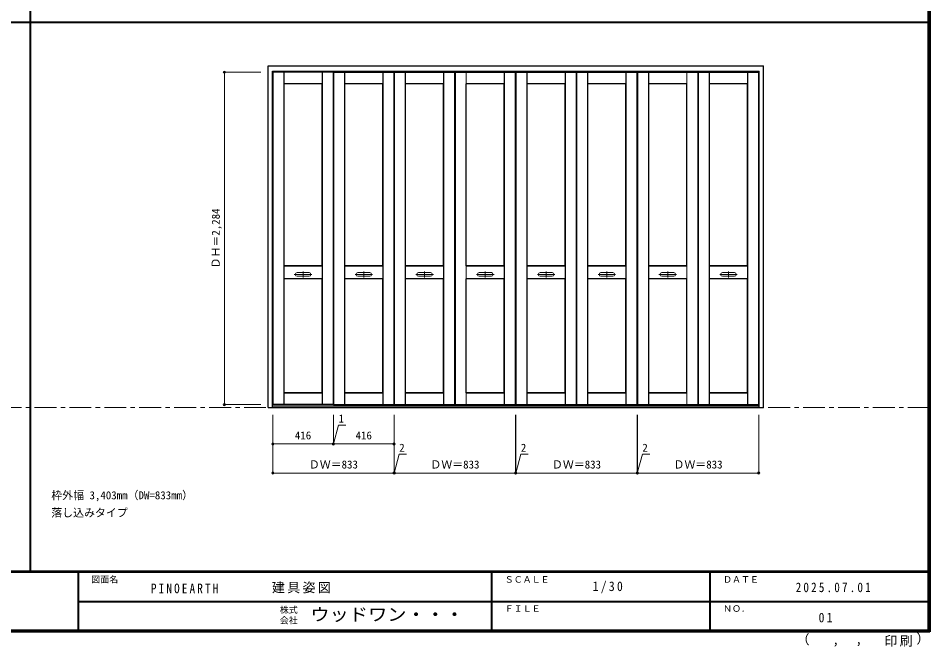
# Model space of a CAD drawing. Units: millimetres, scale not verified. Extents: x -6000 to 5700, y -4307 to 4260.
# Drawn here: x -562 to 5700, y -4307 to 12 of the extents above; entities that cross this region are included whole.
import ezdxf
from ezdxf.enums import TextEntityAlignment as Align

# ---------------------------------------------------------------- set-up
doc = ezdxf.new("R2010")
doc.units = ezdxf.units.MM
doc.header["$LTSCALE"] = 30
doc.header["$PDMODE"] = 32
doc.header["$PDSIZE"] = 15
doc.linetypes.add('CHAIN1', pattern=[8, 5, -1, 1, -1])
for name, color, linetype, lineweight in [('0-1_通り芯', 4, 'CHAIN1', 9), ('0-2_扉', 3, 'Continuous', 25), ('0-3_仕上げ', 7, 'Continuous', 18), ('0-4_枠', 3, 'Continuous', 25), ('0-B_寸法', 4, 'Continuous', 9), ('F-1_枠', 6, 'Continuous', 40)]:
    doc.layers.add(name, color=color, linetype=linetype, lineweight=lineweight)
doc.layers.add('0-A_文字', color=7, linetype='Continuous')
doc.layers.add('F-A_文字', color=7, linetype='Continuous')
doc.styles.add('ＭＳ ゴシック', font='')
doc.styles.get('ＭＳ ゴシック').set_extended_font_data('MS Gothic')

msp = doc.modelspace()

# ---------------------------------------------------------------- linework, layer by layer
at = {"layer": '0-1_通り芯'}
for p, q in [((1454.76, -1748.5), (1334.76, -1748.5)), ((1394.76, -1728.5), (1394.76, -1768.5)), ((1871.76, -1748.5), (1751.76, -1748.5)), ((1811.76, -1728.5), (1811.76, -1768.5)), ((2289.76, -1748.5), (2169.76, -1748.5)), ((2229.76, -1728.5), (2229.76, -1768.5)), ((2706.76, -1748.5), (2586.76, -1748.5)), ((2646.76, -1728.5), (2646.76, -1768.5)), ((3124.76, -1748.5), (3004.76, -1748.5)), ((3064.76, -1728.5), (3064.76, -1768.5)), ((3541.76, -1748.5), (3421.76, -1748.5)), ((3481.76, -1728.5), (3481.76, -1768.5)), ((3959.76, -1748.5), (3839.76, -1748.5)), ((3899.76, -1728.5), (3899.76, -1768.5)), ((4376.76, -1748.5), (4256.76, -1748.5)), ((4316.76, -1728.5), (4316.76, -1768.5))]:
    msp.add_line(p, q, dxfattribs=at)
at = {"layer": '0-1_通り芯', "color": 7, "lineweight": 18}
msp.add_line((-5490, -2663.5), (5700, -2663.5), dxfattribs=at)
at = {"layer": '0-2_扉'}
for p, q in [((1186.76, -359), (1186.76, -2643)), ((1602.76, -359), (1186.76, -359)), ((1602.76, -359), (1602.76, -2643)), ((1603.76, -359), (1603.76, -2643)), ((1603.76, -359), (2019.76, -359)), ((2019.76, -359), (2019.76, -2643)), ((2021.76, -359), (2021.76, -2643)), ((2021.76, -359), (2437.76, -359)), ((2437.76, -359), (2437.76, -2643)), ((2438.76, -359), (2438.76, -2643)), ((2438.76, -359), (2854.76, -359)), ((2854.76, -359), (2854.76, -2643)), ((2856.76, -359), (3272.76, -359)), ((2856.76, -359), (2856.76, -2643)), ((3272.76, -359), (3272.76, -2643)), ((3273.76, -359), (3273.76, -2643)), ((3273.76, -359), (3689.76, -359)), ((3689.76, -359), (3689.76, -2643)), ((3691.76, -359), (3691.76, -2643)), ((3691.76, -359), (4107.76, -359)), ((4107.76, -359), (4107.76, -2643)), ((4108.76, -359), (4524.76, -359)), ((4108.76, -359), (4108.76, -2643)), ((4524.76, -359), (4524.76, -2643)), ((1602.76, -2643), (1186.76, -2643)), ((1603.76, -2643), (2019.76, -2643)), ((2021.76, -2643), (2437.76, -2643)), ((2438.76, -2643), (2854.76, -2643)), ((2856.76, -2643), (3272.76, -2643)), ((3273.76, -2643), (3689.76, -2643)), ((3691.76, -2643), (4107.76, -2643)), ((4108.76, -2643), (4524.76, -2643))]:
    msp.add_line(p, q, dxfattribs=at)
at = {"layer": '0-3_仕上げ'}
for p, q in [((1188.76, -2643), (1188.76, -359)), ((1262.26, -2643), (1262.26, -359)), ((1263.26, -438), (1263.26, -359)), ((1264.26, -437), (1264.26, -359)), ((1525.26, -437), (1525.26, -359)), ((1527.26, -2643), (1527.26, -359)), ((1600.76, -2643), (1600.76, -359)), ((1605.76, -2643), (1605.76, -359)), ((1679.26, -2643), (1679.26, -359)), ((1680.26, -438), (1680.26, -359)), ((1681.26, -437), (1681.26, -359)), ((1942.26, -437), (1942.26, -359)), ((1944.26, -2643), (1944.26, -359)), ((2017.76, -2643), (2017.76, -359)), ((2023.76, -2643), (2023.76, -359)), ((2097.26, -2643), (2097.26, -359)), ((2098.26, -438), (2098.26, -359)), ((2099.26, -437), (2099.26, -359)), ((2360.26, -437), (2360.26, -359)), ((2362.26, -2643), (2362.26, -359)), ((2435.76, -2643), (2435.76, -359)), ((2440.76, -2643), (2440.76, -359)), ((2514.26, -2643), (2514.26, -359)), ((2515.26, -438), (2515.26, -359)), ((2516.26, -437), (2516.26, -359)), ((2777.26, -437), (2777.26, -359)), ((2779.26, -2643), (2779.26, -359)), ((2852.76, -2643), (2852.76, -359)), ((2858.76, -2643), (2858.76, -359)), ((2932.26, -2643), (2932.26, -359)), ((2933.26, -438), (2933.26, -359)), ((2934.26, -437), (2934.26, -359)), ((3195.26, -437), (3195.26, -359)), ((3197.26, -2643), (3197.26, -359)), ((3270.76, -2643), (3270.76, -359)), ((3275.76, -2643), (3275.76, -359)), ((3349.26, -2643), (3349.26, -359)), ((3350.26, -438), (3350.26, -359)), ((3351.26, -437), (3351.26, -359)), ((3612.26, -437), (3612.26, -359)), ((3614.26, -2643), (3614.26, -359)), ((3687.76, -2643), (3687.76, -359)), ((3693.76, -2643), (3693.76, -359)), ((3767.26, -2643), (3767.26, -359)), ((3768.26, -438), (3768.26, -359)), ((3769.26, -437), (3769.26, -359)), ((4030.26, -437), (4030.26, -359)), ((4032.26, -2643), (4032.26, -359)), ((4105.76, -2643), (4105.76, -359)), ((4110.76, -2643), (4110.76, -359)), ((4184.26, -2643), (4184.26, -359)), ((4185.26, -438), (4185.26, -359)), ((4186.26, -437), (4186.26, -359)), ((4447.26, -437), (4447.26, -359)), ((4449.26, -2643), (4449.26, -359)), ((4522.76, -2643), (4522.76, -359)), ((1264.26, -437), (1263.26, -438)), ((1264.26, -439), (1263.26, -438)), ((1525.26, -437), (1264.26, -437)), ((1525.26, -437), (1526.26, -438)), ((1681.26, -437), (1680.26, -438)), ((1681.26, -439), (1680.26, -438)), ((1942.26, -437), (1681.26, -437)), ((1942.26, -437), (1943.26, -438)), ((2099.26, -437), (2098.26, -438)), ((2099.26, -439), (2098.26, -438)), ((2360.26, -437), (2099.26, -437)), ((2360.26, -437), (2361.26, -438)), ((2516.26, -437), (2515.26, -438)), ((2516.26, -439), (2515.26, -438)), ((2777.26, -437), (2516.26, -437)), ((2777.26, -437), (2778.26, -438)), ((2934.26, -437), (2933.26, -438)), ((2934.26, -439), (2933.26, -438)), ((3195.26, -437), (2934.26, -437)), ((3195.26, -437), (3196.26, -438)), ((3351.26, -437), (3350.26, -438)), ((3351.26, -439), (3350.26, -438)), ((3612.26, -437), (3351.26, -437)), ((3612.26, -437), (3613.26, -438)), ((3769.26, -437), (3768.26, -438)), ((3769.26, -439), (3768.26, -438)), ((4030.26, -437), (3769.26, -437)), ((4030.26, -437), (4031.26, -438)), ((4186.26, -437), (4185.26, -438)), ((4186.26, -439), (4185.26, -438)), ((4447.26, -437), (4186.26, -437)), ((4447.26, -437), (4448.26, -438)), ((1264.26, -1690), (1263.26, -1691)), ((1525.26, -1690), (1526.26, -1691)), ((1681.26, -1690), (1680.26, -1691)), ((1942.26, -1690), (1943.26, -1691)), ((2099.26, -1690), (2098.26, -1691)), ((2360.26, -1690), (2361.26, -1691)), ((2516.26, -1690), (2515.26, -1691)), ((2777.26, -1690), (2778.26, -1691)), ((2934.26, -1690), (2933.26, -1691)), ((3195.26, -1690), (3196.26, -1691)), ((3351.26, -1690), (3350.26, -1691)), ((3612.26, -1690), (3613.26, -1691)), ((3769.26, -1690), (3768.26, -1691)), ((4030.26, -1690), (4031.26, -1691)), ((4186.26, -1690), (4185.26, -1691)), ((4447.26, -1690), (4448.26, -1691)), ((1263.26, -1691), (1263.26, -1777)), ((1264.26, -1692), (1263.26, -1691)), ((1264.26, -1692), (1264.26, -1776)), ((1525.26, -1692), (1264.26, -1692)), ((1436.26, -1736), (1353.26, -1736)), ((1525.26, -1692), (1526.26, -1691)), ((1525.26, -1692), (1525.26, -1776)), ((1526.26, -1691), (1526.26, -1777)), ((1680.26, -1691), (1680.26, -1777)), ((1681.26, -1692), (1680.26, -1691)), ((1681.26, -1692), (1681.26, -1776)), ((1942.26, -1692), (1681.26, -1692)), ((1853.26, -1736), (1770.26, -1736)), ((1942.26, -1692), (1943.26, -1691)), ((1942.26, -1692), (1942.26, -1776)), ((1943.26, -1691), (1943.26, -1777)), ((2098.26, -1691), (2098.26, -1777)), ((2099.26, -1692), (2098.26, -1691)), ((2099.26, -1692), (2099.26, -1776)), ((2360.26, -1692), (2099.26, -1692)), ((2271.26, -1736), (2188.26, -1736)), ((2360.26, -1692), (2361.26, -1691)), ((2360.26, -1692), (2360.26, -1776)), ((2361.26, -1691), (2361.26, -1777)), ((2515.26, -1691), (2515.26, -1777)), ((2516.26, -1692), (2515.26, -1691)), ((2516.26, -1692), (2516.26, -1776)), ((2777.26, -1692), (2516.26, -1692)), ((2688.26, -1736), (2605.26, -1736)), ((2777.26, -1692), (2778.26, -1691)), ((2777.26, -1692), (2777.26, -1776)), ((2778.26, -1691), (2778.26, -1777)), ((2933.26, -1691), (2933.26, -1777)), ((2934.26, -1692), (2933.26, -1691)), ((2934.26, -1692), (2934.26, -1776)), ((3195.26, -1692), (2934.26, -1692)), ((3106.26, -1736), (3023.26, -1736)), ((3195.26, -1692), (3196.26, -1691)), ((3195.26, -1692), (3195.26, -1776)), ((3196.26, -1691), (3196.26, -1777)), ((3350.26, -1691), (3350.26, -1777)), ((3351.26, -1692), (3350.26, -1691)), ((3351.26, -1692), (3351.26, -1776)), ((3612.26, -1692), (3351.26, -1692)), ((3523.26, -1736), (3440.26, -1736)), ((3612.26, -1692), (3613.26, -1691)), ((3612.26, -1692), (3612.26, -1776)), ((3613.26, -1691), (3613.26, -1777)), ((3768.26, -1691), (3768.26, -1777)), ((3769.26, -1692), (3768.26, -1691)), ((3769.26, -1692), (3769.26, -1776)), ((4030.26, -1692), (3769.26, -1692)), ((3941.26, -1736), (3858.26, -1736)), ((4030.26, -1692), (4031.26, -1691)), ((4030.26, -1692), (4030.26, -1776)), ((4031.26, -1691), (4031.26, -1777)), ((4185.26, -1691), (4185.26, -1777)), ((4186.26, -1692), (4185.26, -1691)), ((4186.26, -1692), (4186.26, -1776)), ((4447.26, -1692), (4186.26, -1692)), ((4358.26, -1736), (4275.26, -1736)), ((4447.26, -1692), (4448.26, -1691)), ((4447.26, -1692), (4447.26, -1776)), ((4448.26, -1691), (4448.26, -1777)), ((1264.26, -1776), (1263.26, -1777)), ((1264.26, -1778), (1263.26, -1777)), ((1525.26, -1776), (1264.26, -1776)), ((1436.26, -1761), (1353.26, -1761)), ((1525.26, -1776), (1526.26, -1777)), ((1525.26, -1778), (1526.26, -1777)), ((1681.26, -1776), (1680.26, -1777)), ((1681.26, -1778), (1680.26, -1777)), ((1942.26, -1776), (1681.26, -1776)), ((1853.26, -1761), (1770.26, -1761)), ((1942.26, -1776), (1943.26, -1777)), ((1942.26, -1778), (1943.26, -1777)), ((2099.26, -1776), (2098.26, -1777)), ((2099.26, -1778), (2098.26, -1777)), ((2360.26, -1776), (2099.26, -1776)), ((2271.26, -1761), (2188.26, -1761)), ((2360.26, -1776), (2361.26, -1777)), ((2360.26, -1778), (2361.26, -1777)), ((2516.26, -1776), (2515.26, -1777)), ((2516.26, -1778), (2515.26, -1777)), ((2777.26, -1776), (2516.26, -1776)), ((2688.26, -1761), (2605.26, -1761)), ((2777.26, -1776), (2778.26, -1777)), ((2777.26, -1778), (2778.26, -1777)), ((2934.26, -1776), (2933.26, -1777)), ((2934.26, -1778), (2933.26, -1777)), ((3195.26, -1776), (2934.26, -1776)), ((3106.26, -1761), (3023.26, -1761)), ((3195.26, -1776), (3196.26, -1777)), ((3195.26, -1778), (3196.26, -1777)), ((3351.26, -1776), (3350.26, -1777)), ((3351.26, -1778), (3350.26, -1777)), ((3612.26, -1776), (3351.26, -1776)), ((3523.26, -1761), (3440.26, -1761)), ((3612.26, -1776), (3613.26, -1777)), ((3612.26, -1778), (3613.26, -1777)), ((3769.26, -1776), (3768.26, -1777)), ((3769.26, -1778), (3768.26, -1777)), ((4030.26, -1776), (3769.26, -1776)), ((3941.26, -1761), (3858.26, -1761)), ((4030.26, -1776), (4031.26, -1777)), ((4030.26, -1778), (4031.26, -1777)), ((4186.26, -1776), (4185.26, -1777)), ((4186.26, -1778), (4185.26, -1777)), ((4447.26, -1776), (4186.26, -1776)), ((4358.26, -1761), (4275.26, -1761)), ((4447.26, -1776), (4448.26, -1777)), ((4447.26, -1778), (4448.26, -1777)), ((1264.26, -2563), (1263.26, -2564)), ((1264.26, -2565), (1264.26, -2643)), ((1525.26, -2565), (1264.26, -2565)), ((1525.26, -2563), (1526.26, -2564)), ((1525.26, -2565), (1526.26, -2564)), ((1525.26, -2565), (1525.26, -2643)), ((1526.26, -2564), (1526.26, -2643)), ((1681.26, -2563), (1680.26, -2564)), ((1681.26, -2565), (1681.26, -2643)), ((1942.26, -2565), (1681.26, -2565)), ((1942.26, -2563), (1943.26, -2564)), ((1942.26, -2565), (1943.26, -2564)), ((1942.26, -2565), (1942.26, -2643)), ((1943.26, -2564), (1943.26, -2643)), ((2099.26, -2563), (2098.26, -2564)), ((2099.26, -2565), (2099.26, -2643)), ((2360.26, -2565), (2099.26, -2565)), ((2360.26, -2563), (2361.26, -2564)), ((2360.26, -2565), (2361.26, -2564)), ((2360.26, -2565), (2360.26, -2643)), ((2361.26, -2564), (2361.26, -2643)), ((2516.26, -2563), (2515.26, -2564)), ((2516.26, -2565), (2516.26, -2643)), ((2777.26, -2565), (2516.26, -2565)), ((2777.26, -2563), (2778.26, -2564)), ((2777.26, -2565), (2778.26, -2564)), ((2777.26, -2565), (2777.26, -2643)), ((2778.26, -2564), (2778.26, -2643)), ((2934.26, -2563), (2933.26, -2564)), ((2934.26, -2565), (2934.26, -2643)), ((3195.26, -2565), (2934.26, -2565)), ((3195.26, -2563), (3196.26, -2564)), ((3195.26, -2565), (3196.26, -2564)), ((3195.26, -2565), (3195.26, -2643)), ((3196.26, -2564), (3196.26, -2643)), ((3351.26, -2563), (3350.26, -2564)), ((3351.26, -2565), (3351.26, -2643)), ((3612.26, -2565), (3351.26, -2565)), ((3612.26, -2563), (3613.26, -2564)), ((3612.26, -2565), (3613.26, -2564)), ((3612.26, -2565), (3612.26, -2643)), ((3613.26, -2564), (3613.26, -2643)), ((3769.26, -2563), (3768.26, -2564)), ((3769.26, -2565), (3769.26, -2643)), ((4030.26, -2565), (3769.26, -2565)), ((4030.26, -2563), (4031.26, -2564)), ((4030.26, -2565), (4031.26, -2564)), ((4030.26, -2565), (4030.26, -2643)), ((4031.26, -2564), (4031.26, -2643)), ((4186.26, -2563), (4185.26, -2564)), ((4186.26, -2565), (4186.26, -2643)), ((4447.26, -2565), (4186.26, -2565)), ((4447.26, -2563), (4448.26, -2564)), ((4447.26, -2565), (4448.26, -2564)), ((4447.26, -2565), (4447.26, -2643)), ((4448.26, -2564), (4448.26, -2643))]:
    msp.add_line(p, q, dxfattribs=at)
at = {"layer": '0-3_仕上げ', "color": 3, "lineweight": 25}
for p, q in [((1264.26, -1690), (1264.26, -439)), ((1525.26, -439), (1264.26, -439)), ((1525.26, -1690), (1525.26, -439)), ((1681.26, -1690), (1681.26, -439)), ((1942.26, -439), (1681.26, -439)), ((1942.26, -1690), (1942.26, -439)), ((2099.26, -1690), (2099.26, -439)), ((2360.26, -439), (2099.26, -439)), ((2360.26, -1690), (2360.26, -439)), ((2516.26, -1690), (2516.26, -439)), ((2777.26, -439), (2516.26, -439)), ((2777.26, -1690), (2777.26, -439)), ((2934.26, -1690), (2934.26, -439)), ((3195.26, -439), (2934.26, -439)), ((3195.26, -1690), (3195.26, -439)), ((3351.26, -1690), (3351.26, -439)), ((3612.26, -439), (3351.26, -439)), ((3612.26, -1690), (3612.26, -439)), ((3769.26, -1690), (3769.26, -439)), ((4030.26, -439), (3769.26, -439)), ((4030.26, -1690), (4030.26, -439)), ((4186.26, -1690), (4186.26, -439)), ((4447.26, -439), (4186.26, -439)), ((4447.26, -1690), (4447.26, -439)), ((1525.26, -1690), (1264.26, -1690)), ((1942.26, -1690), (1681.26, -1690)), ((2360.26, -1690), (2099.26, -1690)), ((2777.26, -1690), (2516.26, -1690)), ((3195.26, -1690), (2934.26, -1690)), ((3612.26, -1690), (3351.26, -1690)), ((4030.26, -1690), (3769.26, -1690)), ((4447.26, -1690), (4186.26, -1690)), ((1264.26, -2563), (1264.26, -1778)), ((1525.26, -1778), (1264.26, -1778)), ((1525.26, -2563), (1525.26, -1778)), ((1681.26, -2563), (1681.26, -1778)), ((1942.26, -1778), (1681.26, -1778)), ((1942.26, -2563), (1942.26, -1778)), ((2099.26, -2563), (2099.26, -1778)), ((2360.26, -1778), (2099.26, -1778)), ((2360.26, -2563), (2360.26, -1778)), ((2516.26, -2563), (2516.26, -1778)), ((2777.26, -1778), (2516.26, -1778)), ((2777.26, -2563), (2777.26, -1778)), ((2934.26, -2563), (2934.26, -1778)), ((3195.26, -1778), (2934.26, -1778)), ((3195.26, -2563), (3195.26, -1778)), ((3351.26, -2563), (3351.26, -1778)), ((3612.26, -1778), (3351.26, -1778)), ((3612.26, -2563), (3612.26, -1778)), ((3769.26, -2563), (3769.26, -1778)), ((4030.26, -1778), (3769.26, -1778)), ((4030.26, -2563), (4030.26, -1778)), ((4186.26, -2563), (4186.26, -1778)), ((4447.26, -1778), (4186.26, -1778)), ((4447.26, -2563), (4447.26, -1778)), ((1525.26, -2563), (1264.26, -2563)), ((1942.26, -2563), (1681.26, -2563)), ((2360.26, -2563), (2099.26, -2563)), ((2777.26, -2563), (2516.26, -2563)), ((3195.26, -2563), (2934.26, -2563)), ((3612.26, -2563), (3351.26, -2563)), ((4030.26, -2563), (3769.26, -2563)), ((4447.26, -2563), (4186.26, -2563))]:
    msp.add_line(p, q, dxfattribs=at)
at = {"layer": '0-3_仕上げ'}
for points in [[(1525.26, -439), (1526.26, -438), (1526.26, -359)], [(1942.26, -439), (1943.26, -438), (1943.26, -359)], [(2360.26, -439), (2361.26, -438), (2361.26, -359)], [(2777.26, -439), (2778.26, -438), (2778.26, -359)], [(3195.26, -439), (3196.26, -438), (3196.26, -359)], [(3612.26, -439), (3613.26, -438), (3613.26, -359)], [(4030.26, -439), (4031.26, -438), (4031.26, -359)], [(4447.26, -439), (4448.26, -438), (4448.26, -359)], [(1264.26, -2565), (1263.26, -2564), (1263.26, -2643)], [(1681.26, -2565), (1680.26, -2564), (1680.26, -2643)], [(2099.26, -2565), (2098.26, -2564), (2098.26, -2643)], [(2516.26, -2565), (2515.26, -2564), (2515.26, -2643)], [(2934.26, -2565), (2933.26, -2564), (2933.26, -2643)], [(3351.26, -2565), (3350.26, -2564), (3350.26, -2643)], [(3769.26, -2565), (3768.26, -2564), (3768.26, -2643)], [(4186.26, -2565), (4185.26, -2564), (4185.26, -2643)]]:
    msp.add_lwpolyline(points, dxfattribs=at)
for centre, start, end in [((1353.26, -1748.5), 90, 180), ((1353.26, -1748.5), 180, 270), ((1436.26, -1748.5), 0, 90), ((1436.26, -1748.5), 270, 0), ((1770.26, -1748.5), 90, 180), ((1770.26, -1748.5), 180, 270), ((1853.26, -1748.5), 0, 90), ((1853.26, -1748.5), 270, 0), ((2188.26, -1748.5), 90, 180), ((2188.26, -1748.5), 180, 270), ((2271.26, -1748.5), 0, 90), ((2271.26, -1748.5), 270, 0), ((2605.26, -1748.5), 90, 180), ((2605.26, -1748.5), 180, 270), ((2688.26, -1748.5), 0, 90), ((2688.26, -1748.5), 270, 0), ((3023.26, -1748.5), 90, 180), ((3023.26, -1748.5), 180, 270), ((3106.26, -1748.5), 0, 90), ((3106.26, -1748.5), 270, 0), ((3440.26, -1748.5), 90, 180), ((3440.26, -1748.5), 180, 270), ((3523.26, -1748.5), 0, 90), ((3523.26, -1748.5), 270, 0), ((3858.26, -1748.5), 90, 180), ((3858.26, -1748.5), 180, 270), ((3941.26, -1748.5), 0, 90), ((3941.26, -1748.5), 270, 0), ((4275.26, -1748.5), 90, 180), ((4275.26, -1748.5), 180, 270), ((4358.26, -1748.5), 0, 90), ((4358.26, -1748.5), 270, 0)]:
    msp.add_arc(centre, 12.5, start, end, dxfattribs=at)
at = {"layer": '0-4_枠'}
for p, q in [((1154.26, -315.5), (4557.26, -315.5)), ((1154.26, -2663.5), (1154.26, -315.5)), ((1184.26, -351.5), (4527.26, -351.5)), ((1184.26, -2663.5), (1184.26, -351.5)), ((4527.26, -2663.5), (4527.26, -351.5)), ((4557.26, -2663.5), (4557.26, -315.5)), ((1154.26, -2663.5), (4557.26, -2663.5)), ((1184.26, -2651.5), (4527.26, -2651.5))]:
    msp.add_line(p, q, dxfattribs=at)
at = {"layer": '0-B_寸法'}
for p, q in [((854.26, -359), (1104.26, -359)), ((854.26, -359), (854.26, -2643)), ((854.26, -2643), (1104.26, -2643)), ((1186.76, -3113.5), (1186.76, -2713.5)), ((1602.76, -2913.5), (1602.76, -2713.5)), ((1603.76, -2913.5), (1603.76, -2713.5)), ((2019.76, -3113.5), (2019.76, -2713.5)), ((2021.76, -3113.5), (2021.76, -2713.5)), ((2854.76, -3113.5), (2854.76, -2713.5)), ((2856.76, -3113.5), (2856.76, -2713.5)), ((3689.76, -3113.5), (3689.76, -2713.5)), ((3691.76, -3113.5), (3691.76, -2713.5)), ((4524.76, -3113.5), (4524.76, -2713.5)), ((1603.26, -2913.5), (1638.21, -2783.07)), ((1638.21, -2783.07), (1688.99, -2783.07)), ((1186.76, -2913.5), (1602.76, -2913.5)), ((1602.76, -2913.5), (1603.76, -2913.5)), ((1603.76, -2913.5), (2019.76, -2913.5)), ((2020.76, -3113.5), (2055.71, -2983.07)), ((2055.71, -2983.07), (2106.49, -2983.07)), ((2855.76, -3113.5), (2890.71, -2983.07)), ((2890.71, -2983.07), (2941.49, -2983.07)), ((3690.76, -3113.5), (3725.71, -2983.07)), ((3725.71, -2983.07), (3776.49, -2983.07)), ((1186.76, -3113.5), (2019.76, -3113.5)), ((2019.76, -3113.5), (2021.76, -3113.5)), ((2021.76, -3113.5), (2854.76, -3113.5)), ((2854.76, -3113.5), (2856.76, -3113.5)), ((2856.76, -3113.5), (3689.76, -3113.5)), ((3689.76, -3113.5), (3691.76, -3113.5)), ((3691.76, -3113.5), (4524.76, -3113.5))]:
    msp.add_line(p, q, dxfattribs=at)
at = {"layer": '0-B_寸法', "color": 7}
for p in [(854.26, -359), (854.26, -2643), (1186.76, -2913.5), (1602.76, -2913.5), (1603.76, -2913.5), (2019.76, -2913.5), (1186.76, -3113.5), (2019.76, -3113.5), (2021.76, -3113.5), (2854.76, -3113.5), (2856.76, -3113.5), (3689.76, -3113.5), (3691.76, -3113.5), (4524.76, -3113.5)]:
    msp.add_point(p, dxfattribs=at)
at = {"layer": 'F-1_枠'}
for p, q in [((5690, 4175), (5690, -4205)), ((5695, 4175), (5695, -4205)), ((5700, 4175), (5700, -4205)), ((-478.47, -3790), (-478.47, 190.5)), ((-6000, -15.5), (5700, -15.5)), ((5700, -3790), (-6000, -3790)), ((5700, -3795), (-6000, -3795)), ((-150, -3795), (-150, -4195)), ((2690, -3795), (2690, -4195)), ((4190, -3795), (4190, -4195)), ((-150, -3995), (5690, -3995.01)), ((5700, -4195), (-6000, -4195)), ((5700, -4200), (-6000, -4200)), ((5700, -4205), (-6000, -4205))]:
    msp.add_line(p, q, dxfattribs=at)

# ---------------------------------------------------------------- texts
at = {"layer": '0-A_文字', "style": 'ＭＳ ゴシック'}
for s, p in [('枠外幅 3,403mm（DW=833mm）', (-334.82, -3310)), ('落し込みタイプ', (-334.82, -3430))]:
    msp.add_text(s, height=54.99, dxfattribs=at).set_placement(p, align=Align.BOTTOM_LEFT)
at = {"layer": '0-B_寸法', "color": 7, "style": 'ＭＳ ゴシック'}
msp.add_text('ＤＨ＝2,284', height=54.99, rotation=90, dxfattribs=at).set_placement((839.26, -1707.25), align=Align.BOTTOM_LEFT)
for s, p in [('1', (1638.21, -2783.07)), ('416', (1338.51, -2898.5)), ('416', (1755.51, -2898.5)), ('2', (2055.71, -2983.07)), ('2', (2890.71, -2983.07)), ('2', (3725.71, -2983.07)), ('ＤＷ＝833', (1434.51, -3098.5)), ('ＤＷ＝833', (2269.51, -3098.5)), ('ＤＷ＝833', (3104.51, -3098.5)), ('ＤＷ＝833', (3939.51, -3098.5))]:
    msp.add_text(s, height=54.99, dxfattribs=at).set_placement(p, align=Align.BOTTOM_LEFT)
at = {"layer": 'F-A_文字', "style": 'ＭＳ ゴシック'}
for s, height, p in [('図面名', 43.99, (-60, -3880)), ('ＳＣＡＬＥ', 43.99, (2780, -3880)), ('ＤＡＴＥ', 43.99, (4280, -3880)), ('株式', 43.99, (1235, -4089)), ('ＦＩＬＥ', 43.99, (2780, -4080)), ('ＮＯ．', 43.99, (4280, -4080)), ('会社', 43.99, (1235, -4161)), ('（', 65.98, (4784.03, -4308.31)), ('）', 65.98, (5608.4, -4304.13)), (',', 65.98, (5031.28, -4308.31)), (',', 65.98, (5190.2, -4305.53))]:
    msp.add_text(s, height=height, dxfattribs=at).set_placement(p, align=Align.BOTTOM_LEFT)
at = {"layer": 'F-A_文字', "style": 'ＭＳ ゴシック', "width": 1.1}
msp.add_text('ウッドワン・・・', height=87.98, dxfattribs=at).set_placement((1445, -4155), align=Align.BOTTOM_LEFT)
at = {"layer": 'F-A_文字', "char_height": 65.98, "attachment_point": 7, "style": 'ＭＳ ゴシック'}
for s, insert in [('\\T1.39;\\W0.85;PINOEARTH', (350, -3940)), ('\\T1.17;建具姿図', (1180.42, -3940)), ('\\T1.38;\\W0.9;1/30', (3383.75, -3940)), ('\\T1.39;\\W0.85;2025.07.01', (4778.75, -3932.5)), ('\\T1.36;\\W0.9;01', (4936.25, -4140)), ('\\T1.17;印刷', (5388.15, -4306.92))]:
    msp.add_mtext(s, dxfattribs=dict(at, insert=insert))

doc.saveas('drawing.dxf')
